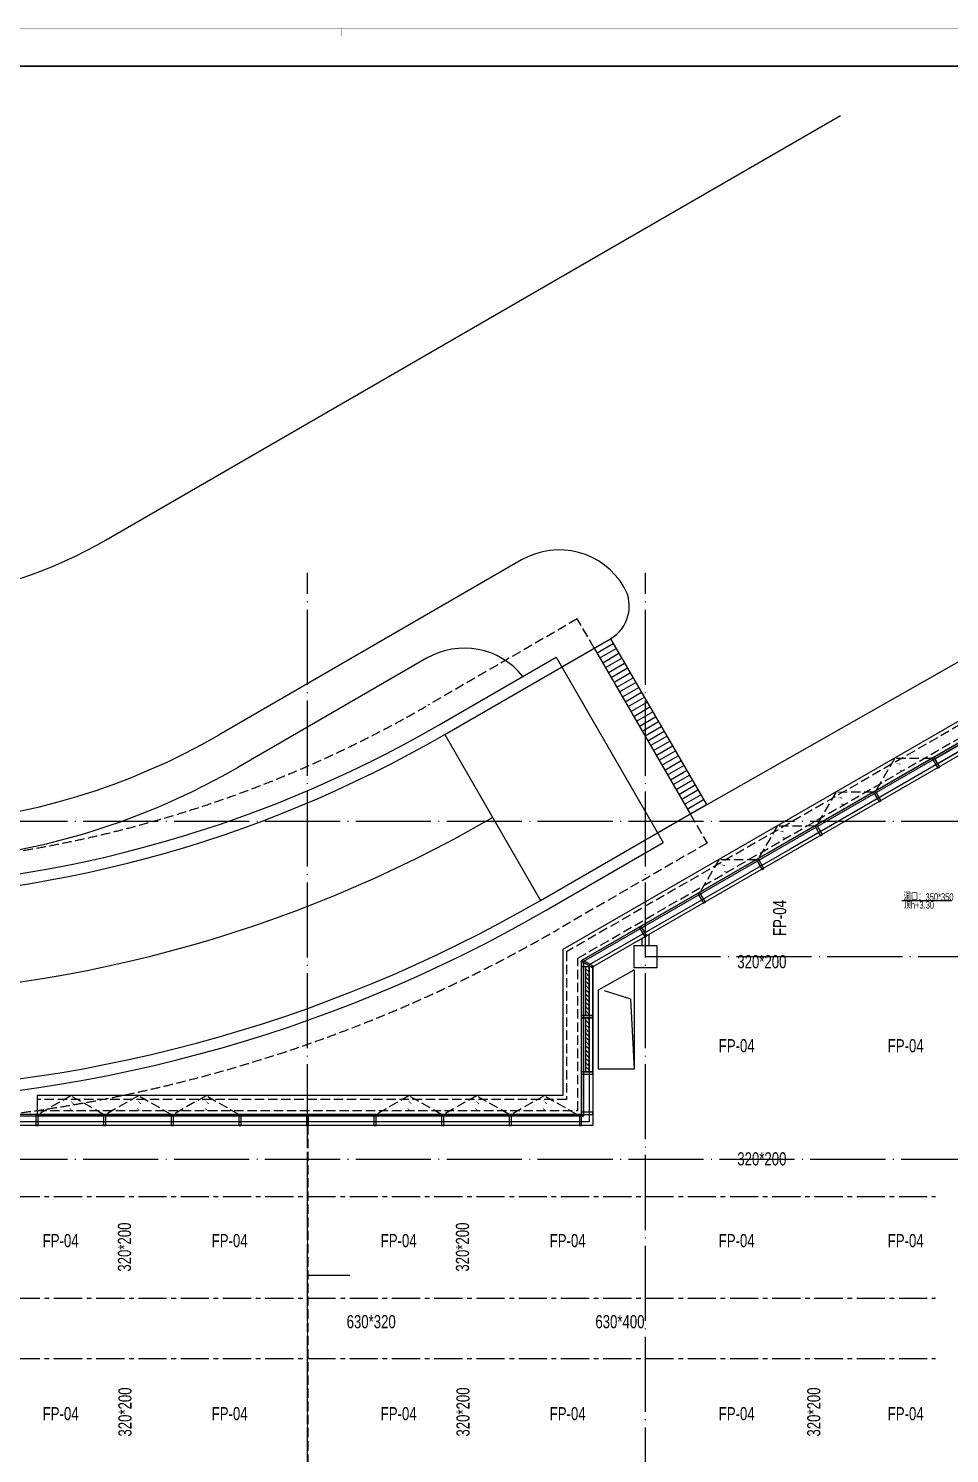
# Model space of a CAD drawing. Extents: x -777745 to 647905, y -207485 to 303235.
# Drawn here: x 23072 to 47594, y 1169 to 39117 of the extents above; entities that cross this region are included whole.
import ezdxf

# ---------------------------------------------------------------- set-up
doc = ezdxf.new("R2010")
doc.units = 0
doc.header["$LTSCALE"] = 1000
for name, pattern in [('13#楼幕墙$1$DASH', [0.35, 0.25, -0.1]), ('CENTER2', [1.125, 0.75, -0.125, 0.125, -0.125]), ('DASH', [0.35, 0.25, -0.1]), ('X-104 13#平面$0$109 3#平面$0$DASH', [0.35, 0.25, -0.1]), ('X-104 13#平面$0$DASH', [0.35, 0.25, -0.1]), ('X-104 13#平面$0$DOTE', [2.42, 2, -0.2, 0.02, -0.2])]:
    doc.linetypes.add(name, pattern=pattern)
doc.layers.get('0').update_dxf_attribs({"linetype": 'CONTINUOUS'})
doc.layers.get('Defpoints').update_dxf_attribs({"linetype": 'CONTINUOUS'})
doc.layers.add('00-建筑结构条件', color=4, linetype='CONTINUOUS', plot=False)
for name, color, linetype in [('00-防烟分区', 4, 'CONTINUOUS'), ('13#楼幕墙$1$A-C_幕墙龙骨', 133, 'CONTINUOUS'), ('13#楼幕墙$1$A-C_玻璃幕墙', 140, 'CONTINUOUS'), ('13#楼幕墙$1$A-C_窗', 140, 'CONTINUOUS'), ('DUCT-新风标注', 3, 'CONTINUOUS'), ('X-104 13#平面$0$A-O_散水', 134, 'CONTINUOUS'), ('X-104 13#平面$0$A-TECH_暖通', 6, 'CONTINUOUS'), ('X-104 13#平面$0$A-TECH_结构', 21, 'CONTINUOUS'), ('X-104 13#平面$0$A_AXIS-轴线', 36, 'X-104 13#平面$0$DOTE'), ('X-104 13#平面$0$A_STR-砌块墙', 121, 'CONTINUOUS'), ('X-104 13#平面$0$M-场地 车库入口', 41, 'CONTINUOUS'), ('X-104 13#平面$0$M-绿化 首层轮廓', 197, 'CONTINUOUS'), ('X-104 13#平面$0$M-道路 边线', 151, 'CONTINUOUS')]:
    doc.layers.add(name, color=color, linetype=linetype)
doc.styles.add('HZF', font='ROS', dxfattribs={"width": 0.75, "bigfont": 'JD'})

# ---------------------------------------------------------------- blocks, each defined once
blk = doc.blocks.new('图框-A1')
for points, const_width in [([(0, 0), (841, 0), (841, 594), (0, 594)], 0.05), ([(766, 584), (25, 584), (25, 10), (766, 10)], 0.5)]:
    blk.add_lwpolyline(points, close=True, dxfattribs=dict(const_width=const_width))
at = {"const_width": 0.05}
blk.add_lwpolyline([(420.5, 594), (420.5, 592)], dxfattribs=at)
blk = doc.blocks.new('X-104 13#平面$0$轴网')
at = {"layer": 'X-104 13#平面$0$A_AXIS-轴线', "linetype": 'X-104 13#平面$0$DOTE'}
for p, q in [((30500, -7401), (30500, 24620)), ((39500, -7401), (39500, 24620)), ((60408, 18000), (-2925, 18000)), ((60408, 9000), (-2925, 9000))]:
    blk.add_line(p, q, dxfattribs=at)
blk = doc.blocks.new('13#楼幕墙$0$A$C62EA228A')
at = {"linetype": '13#楼幕墙$1$DASH'}
blk.add_lwpolyline([(10, -300), (-860, -797), (-1730, -300)], dxfattribs=at)
at = {"layer": '13#楼幕墙$1$A-C_玻璃幕墙', "color": 1}
blk.add_lwpolyline([(-889, -674, 0, 25, 0), (-792, -580, 0, 0, 0), (-890, -456, 25, 0, 0), (-786, -374, 0, 0, 0)], format="xyseb", dxfattribs=at)
blk = doc.blocks.new('*U3604')
for points in [[(150, 150), (150, 200), (0, 200), (0, 0), (150, 0)], [(150, 0), (200, 0), (200, 150), (150, 150)]]:
    blk.add_lwpolyline(points)
blk = doc.blocks.new('*U3605')
h = blk.add_hatch()
h.set_pattern_fill('ANSI31', color=256, scale=50)
h.set_pattern_definition([(45, (-55912.376, 120006.8), (-56.1266, 56.1266), [])])
h.paths.add_polyline_path([(-1440, 100), (0, 100), (0, 200), (-1440, 200)])
for points in [[(-1440, 0), (0, 0), (0, 300), (-1440, 300)], [(-1440, 100), (0, 100), (0, 200), (-1440, 200)]]:
    blk.add_lwpolyline(points, close=True)
blk = doc.blocks.new('*U3606')
h = blk.add_hatch()
h.set_pattern_fill('ANSI31', color=256, scale=50)
h.set_pattern_definition([(45, (-55769.01, 120006.8), (-56.1266, 56.1266), [])])
h.paths.add_polyline_path([(-1297, 100), (0, 100), (0, 200), (-1297, 200)])
for points in [[(-1297, 0), (0, 0), (0, 300), (-1297, 300)], [(-1297, 100), (0, 100), (0, 200), (-1297, 200)]]:
    blk.add_lwpolyline(points, close=True)
blk = doc.blocks.new('13#楼幕墙$1$A$C7A413A1D')
blk.add_lwpolyline([(-70, -300), (-10, -300), (-10, 0), (-70, 0)], close=True)
blk = doc.blocks.new('*U3609')
blk.add_lwpolyline([(1740, 0), (0, 0), (0, 150), (1740, 150)], close=True)
blk = doc.blocks.new('13#楼幕墙')
at = {"layer": '13#楼幕墙$1$A-C_幕墙龙骨'}
blk.add_lwpolyline([(38113, 14148), (38087, 14105), (37828, 14255), (37853, 14298)], close=True, dxfattribs=at)
at = {"layer": '13#楼幕墙$1$A-C_玻璃幕墙'}
for p, q in [((43348, 17266), (38000, 14185)), ((37850, 14271), (37850, 10150)), ((38000, 14185), (38000, 10000)), ((38100, 14127), (38100, 9900)), ((38100, 9900), (12410, 9900)), ((38000, 10000), (12440, 10000)), ((37850, 10150), (12485, 10150))]:
    blk.add_line(p, q, dxfattribs=at)
for points in [[(4493, 15500), (-900, 15500), (-900, -1700), (22100, -1700), (22100, -1100), (58400, -1100), (58400, 18960), (53293, 23245), (37800, 14300), (37800, 10200), (12500, 10200), (4493, 15500)], [(58350, 18937), (53288, 23184), (37850, 14271)], [(58100, 18820), (53261, 22880), (38100, 14127)], [(58200, 18867), (53272, 23002), (43348, 17266)]]:
    blk.add_lwpolyline(points, dxfattribs=at)
at = {"layer": '13#楼幕墙$1$A-C_幕墙龙骨'}
for p, rotation in [((47192, 19712), 29.95337307442212), ((45633, 18814), 29.95337307442212), ((44073, 17915), 29.95337307442212), ((42513, 17016), 29.95337307442212), ((40954, 16117), 29.95337307442212), ((39394, 15219), 29.95337307442212), ((37800, 12840), 90), ((37800, 11340), 90), ((37800, 10270), 90)]:
    blk.add_blockref('13#楼幕墙$1$A$C7A413A1D', p, dxfattribs=dict(at, rotation=rotation))
for p in [(23340, 10200), (25140, 10200), (26940, 10200), (28740, 10200), (30540, 10200), (32340, 10200), (34140, 10200), (35940, 10200), (37810, 10200)]:
    blk.add_blockref('13#楼幕墙$1$A$C7A413A1D', p, dxfattribs=at)
at = {"layer": '13#楼幕墙$1$A-C_幕墙龙骨', "xscale": -1}
blk.add_blockref('*U3604', (38000, 10000), dxfattribs=at)
at = {"layer": '13#楼幕墙$1$A-C_玻璃幕墙', "rotation": 29.95337307636578}
blk.add_blockref('*U3609', (47284, 19534), dxfattribs=at)
at = {"layer": '13#楼幕墙$1$A-C_窗'}
for p, xscale, rotation in [((47273, 19412), -0.9999999999999998, 209.9533730763653), ((45713, 18514), -0.9999999999999998, 209.9533730763653), ((44153, 17615), -0.9999999999999998, 209.9533730763653), ((42594, 16716), -0.9999999999999998, 209.9533730763653), ((25060, 9900), -1, 180), ((26860, 9900), -1, 180), ((28660, 9900), -1, 180), ((34060, 9900), -1, 180), ((35860, 9900), -1, 180), ((37660, 9900), -1, 180)]:
    blk.add_blockref('13#楼幕墙$0$A$C62EA228A', p, dxfattribs=dict(at, xscale=xscale, rotation=rotation))
at = {"layer": '13#楼幕墙$1$A-C_窗', "rotation": 90}
for name, p in [('*U3606', (38100, 14127)), ('*U3605', (38100, 12770))]:
    blk.add_blockref(name, p, dxfattribs=at)
blk = doc.blocks.new('*U3540')
at = {"color": 8, "ltscale": 0.02}
blk.add_line((-222, 115), (222, -115), dxfattribs=at)
blk = doc.blocks.new('*U3541')
at = {"color": 0, "linetype": 'ByBlock', "lineweight": -2, "transparency": 16777216}
for p in [(2147, 4125), (2216, 4258), (2286, 4391), (1939, 3725), (2009, 3859), (2078, 3992), (1732, 3326), (1801, 3459), (1870, 3592), (1524, 2927), (1593, 3060), (1662, 3193), (1385, 2661), (1454, 2794), (1177, 2262), (1247, 2395), (1316, 2528), (970, 1863), (1039, 1996), (1108, 2129), (762, 1464), (831, 1597), (900, 1730), (554, 1064), (623, 1197), (693, 1331), (346, 665), (416, 798), (485, 931), (139, 266), (208, 399), (277, 532), (0, 0), (69, 133)]:
    blk.add_blockref('*U3540', p, dxfattribs=at)
blk = doc.blocks.new('X-104 13#平面$0$jtrsyt')
at = {"ltscale": 0.02}
for p, q in [((62, 422), (-4493, -3005)), ((0, 0), (-4075, -3066)), ((20030, -7283), (23630, -7283)), ((20030, -7583), (20030, -12683)), ((20030, -7583), (25130, -7583)), ((23630, -7283), (23630, -12983)), ((24630, -7583), (24630, -12683)), ((25130, -7583), (25130, -12683)), ((20030, -12683), (25130, -12683)), ((20030, -12983), (23630, -12983))]:
    blk.add_line(p, q, dxfattribs=at)
for centre, radius, start, end in [((9589, 7215), 11700, 215.4896, 239.9998), ((9589, 7215), 12000, 216.9589, 239.9998), ((9589, 7215), 14550, 216.9589, 239.9998), ((9589, 7215), 17400, 215.971, 239.9998), ((20030, 25300), 32583, 239.9998, 270), ((9589, 7215), 17100, 216.9589, 239.9998), ((20030, 25300), 32883, 239.9998, 270), ((20030, 25300), 35433, 239.9998, 270), ((20030, 25300), 38283, 239.9998, 270), ((20030, 25300), 37983, 239.9998, 270)]:
    blk.add_arc(centre, radius, start, end, dxfattribs=at)
at = {"rotation": 27.49977707902309}
blk.add_blockref('*U3541', (24880, -12683), dxfattribs=at)
blk = doc.blocks.new('X-104 13#平面$0$A$C0BB3323F')
at = {"layer": 'Defpoints'}
blk.add_lwpolyline([(59300, 600), (59300, 20660), (54205, 24935), (38700, 16000), (38700, 11900), (13400, 11900), (5393, 17200), (0, 17200), (0, 0), (23000, 0), (23000, 600)], close=True, dxfattribs=at)
at = {"layer": 'X-104 13#平面$0$M-绿化 首层轮廓'}
blk.add_line((34572, 24046), (29546, 21140), dxfattribs=at)
for centre, radius, start, end in [((35573, 22315), 2000, 38.6404, 120.0409), ((20034, 37588), 19000, 266.8331, 300.0409)]:
    blk.add_arc(centre, radius, start, end, dxfattribs=at)
at = {"layer": 'X-104 13#平面$0$M-道路 边线'}
for p, q in [((39057, 34726), (45590, 38504)), ((26042, 27199), (39057, 34726)), ((37101, 26664), (29045, 22005))]:
    blk.add_line(p, q, dxfattribs=at)
at = {"layer": 'X-104 13#平面$0$M-道路 边线', "ltscale": 0.5}
blk.add_line((50117, 24739), (40724, 19401), dxfattribs=at)
at = {"layer": 'X-104 13#平面$0$M-道路 边线', "ltscale": 0.02}
blk.add_line((38171, 23816), (39469, 24567), dxfattribs=at)
at = {"layer": 'X-104 13#平面$0$M-道路 边线'}
for centre, radius, start, end in [((20034, 37588), 12000, 210.0409, 300.0409), ((38102, 24933), 2000, 30.0409, 120.0409), ((20034, 37588), 18000, 247.6701, 300.0409)]:
    blk.add_arc(centre, radius, start, end, dxfattribs=at)
at = {"layer": 'X-104 13#平面$0$M-道路 边线', "ltscale": 0.02}
blk.add_arc((38968, 25433), 1000, 300.0411, 30.0409, dxfattribs=at)
blk = doc.blocks.new('X-104 13#平面')
blk.add_lwpolyline([(39200, 14700), (39800, 14700), (39800, 14100), (39200, 14100)], close=True)
at = {"layer": 'X-104 13#平面$0$A-O_散水'}
blk.add_lwpolyline([(58900, 13050), (58900, 19193), (53346, 23853), (37300, 14589), (37300, 10700), (23300, 10700), (23300, 10200), (37800, 10200), (37800, 14300), (53293, 23245), (58400, 18960), (58400, 13050)], dxfattribs=at)
at = {"layer": 'X-104 13#平面$0$A-O_散水', "linetype": 'X-104 13#平面$0$DASH'}
blk.add_lwpolyline([(58800, 13050), (58800, 19147), (53336, 23731), (37400, 14531), (37400, 10600), (23300, 10600), (23300, 10300), (37700, 10300), (37700, 14358), (53304, 23367), (58500, 19007), (58500, 13050)], dxfattribs=at)
at = {"layer": 'X-104 13#平面$0$A-O_散水', "linetype": 'X-104 13#平面$0$109 3#平面$0$DASH'}
for points in [[(38136, 22617), (37685, 23396), (33703, 21093, -0.131654), (17715, 16797, -0.121419), (12556, 18064), (10136, 12364)], [(40689, 18202), (41139, 17423), (37157, 15120, -0.100159), (22540, 10200, -0.100159)]]:
    blk.add_lwpolyline(points, format="xyb", dxfattribs=at)
at = {"layer": 'X-104 13#平面$0$A-TECH_暖通', "linetype": 'X-104 13#平面$0$109 3#平面$0$DASH', "const_width": 30}
for points in [[(30500, 9900), (30500, 9300)], [(30500, 8700), (30500, 300)]]:
    blk.add_lwpolyline(points, dxfattribs=at)
at = {"layer": 'X-104 13#平面$0$A-TECH_结构'}
for points in [[(58350, -1050), (58350, 18937), (53288, 23184), (37850, 14271), (37850, 10150), (12485, 10150), (4478, 15450), (-850, 15450), (-850, -1650), (22050, -1650), (22050, -1050)], [(39200, 11400), (38250, 11400), (38250, 13516), (39200, 14050)]]:
    blk.add_lwpolyline(points, close=True, dxfattribs=at)
blk.add_lwpolyline([(38400, 13497), (39100, 13281), (39200, 11400)], dxfattribs=at)
at = {"layer": 'X-104 13#平面$0$A_AXIS-轴线', "linetype": 'X-104 13#平面$0$DOTE'}
blk.add_line((39500, 14400), (60408, 14400), dxfattribs=at)
at = {"layer": 'X-104 13#平面$0$A_STR-砌块墙'}
blk.add_lwpolyline([(39600, 14991), (39400, 14876), (39400, 14700), (39600, 14700), (39600, 14991)], dxfattribs=at)
at = {"xscale": 100, "yscale": 100, "zscale": 100}
blk.add_blockref('图框-A1', (-10635, -20285), dxfattribs=at)
for name, p in [('X-104 13#平面$0$A$C0BB3323F', (-900, -1700)), ('X-104 13#平面$0$轴网', (0, 0))]:
    blk.add_blockref(name, p)
at = {"layer": 'X-104 13#平面$0$A-TECH_结构'}
blk.add_blockref('13#楼幕墙', (0, 0), dxfattribs=at)
at = {"layer": 'X-104 13#平面$0$M-场地 车库入口', "ltscale": 200, "rotation": 30.04109946673724}
blk.add_blockref('X-104 13#平面$0$jtrsyt', (13018, 16851), dxfattribs=at)

msp = doc.modelspace()

# ---------------------------------------------------------------- linework, layer by layer
at = {"color": 8, "linetype": 'CENTER2'}
for p, q in [((8000, 8009.7), (47220.6, 8009.7)), ((8000, 5309.7), (47220.6, 5309.7)), ((8000, 3700), (47220.6, 3700))]:
    msp.add_line(p, q, dxfattribs=at)
msp.add_lwpolyline([(-900, -1700), (21800, -2200), (21800, -1600), (58400, -1100), (58400, 18960), (53305, 23235), (37800, 14300), (37800, 10200), (12500, 10200), (4300, 15500), (-900, 15500), (-900, -1700)])
at = {"layer": '00-建筑结构条件'}
msp.add_line((46327.4, 15897.1), (47651.4, 15897.1), dxfattribs=at)
at = {"layer": '00-防烟分区'}
msp.add_line((30500, 5921.9), (31625.7, 5921.9), dxfattribs=at)
at = {"layer": '00-防烟分区', "linetype": 'DASH', "lineweight": 40}
msp.add_lwpolyline([(30500, 9900), (30500, -1300)], dxfattribs=at)

# ---------------------------------------------------------------- block references
at = {"layer": '00-防烟分区'}
msp.add_blockref('X-104 13#平面', (0, 0), dxfattribs=at)

# ---------------------------------------------------------------- texts
at = {"style": 'HZF', "width": 0.75}
msp.add_text('FP-04', height=350, rotation=90, dxfattribs=at).set_placement((43246.9, 14950, -11575))
for p in [(41450, 11853.1, -7650), (45950, 11853.1, -7650), (23450, 6662.8, -3725), (27950, 6662.8, -3725), (32450, 6662.8, -3725), (36950, 6662.8, -3725), (41450, 6662.8, -3725), (45950, 6662.8, -3725), (23450, 2055.2, -3725), (27950, 2055.2, -3725), (32450, 2055.2, -3725), (36950, 2055.2, -3725), (41450, 2055.2, -3725), (45950, 2055.2, -3725)]:
    msp.add_text('FP-04', height=350, dxfattribs=at).set_placement(p)
at = {"layer": '00-建筑结构条件', "style": 'HZF', "width": 0.75}
for s, p in [('洞口：350*350', (46369.8, 15889, 2715)), ('顶h+3.30', (46369.8, 15678.8, 2715))]:
    msp.add_text(s, height=200, dxfattribs=at).set_placement(p)
at = {"layer": 'DUCT-新风标注', "style": 'HZF', "width": 0.75}
for s, p in [('320*200', (41944.3, 14090.9)), ('320*200', (41944.3, 8840.9)), ('630*320', (31542.2, 4504.6, -2500)), ('630*400', (38165.4, 4504.6, -2500))]:
    msp.add_text(s, height=350, dxfattribs=at).set_placement(p)
for p in [(25801.5, 6011.7), (34801.5, 6011.7), (25814.9, 1619.6), (34814.9, 1619.6), (44154.9, 1619.6, 50)]:
    msp.add_text('320*200', height=350, rotation=90, dxfattribs=at).set_placement(p)

doc.saveas('drawing.dxf')
